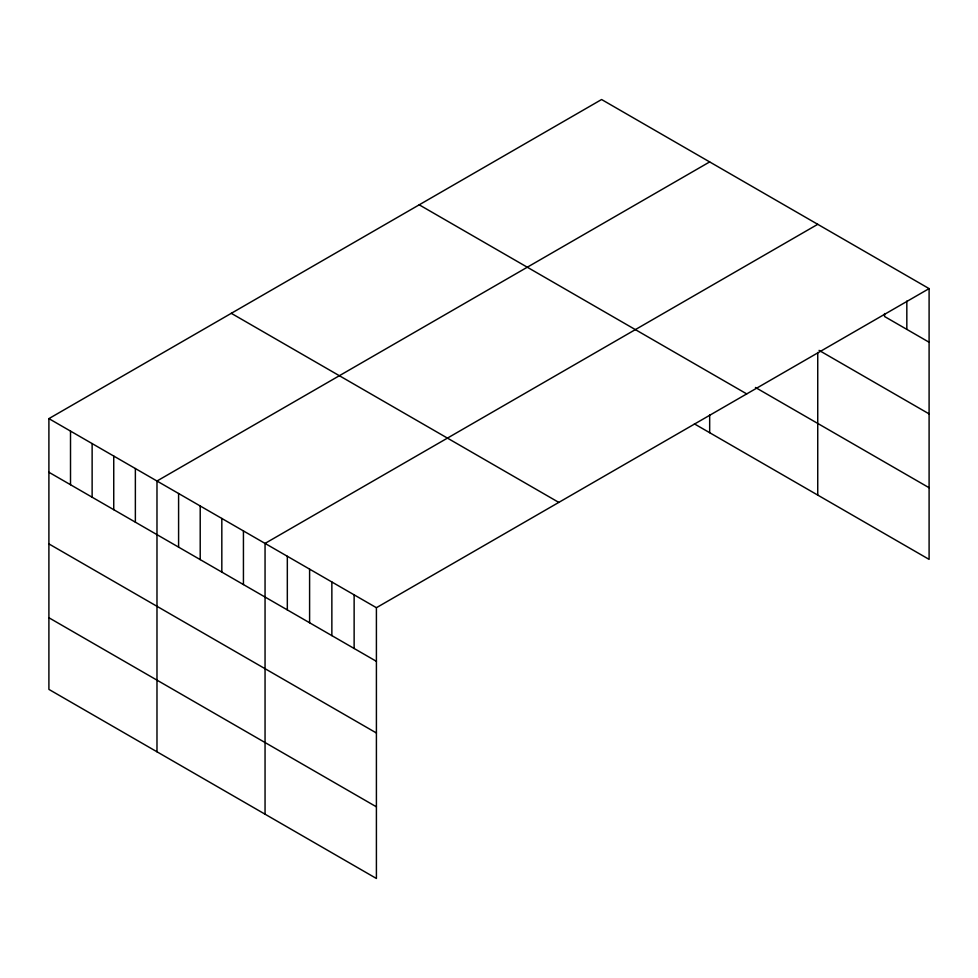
<?xml version="1.0" encoding="UTF-8"?>
<svg xmlns="http://www.w3.org/2000/svg" width="978" height="978" viewBox="0 0 978 978"><rect width="100%" height="100%" fill="white"/><g stroke="black" fill="none" stroke-linecap="round" stroke-linejoin="round"><path stroke-width="1.47" d="M929.1 288.608L376.408 607.705L376.408 878.476L48.9 689.392L48.9 418.621L601.592 99.524L929.1 288.608L929.1 559.379L694.417 423.89M709.673 161.92L156.981 481.017L156.981 751.789M817.742 224.317L265.05 543.413L265.05 814.185M929.1 342.239L884.564 316.517L884.564 313.547M819.063 350.368L929.1 413.89M755.444 387.471L929.1 487.729M419.207 204.818L746.715 393.902M231.285 313.315L558.793 502.399M48.9 418.621L376.408 607.705M48.9 472.252L376.408 661.336M48.9 543.902L376.408 732.987M48.9 617.741L376.408 806.826M906.826 301.077L906.826 329.378M817.742 352.496L817.742 495.1M709.673 414.782L709.673 432.692M354.134 594.844L354.134 648.475M331.86 581.983L331.86 635.614M309.598 569.123L309.598 622.754M287.324 556.274L287.324 609.905M243.436 530.932L243.436 584.563M221.823 518.45L221.823 572.081M200.209 505.968L200.209 559.599M178.595 493.499L178.595 547.13M135.367 468.535L135.367 522.166M113.741 456.054L113.741 509.685M92.128 443.572L92.128 497.203M70.514 431.09L70.514 484.721"/></g></svg>
